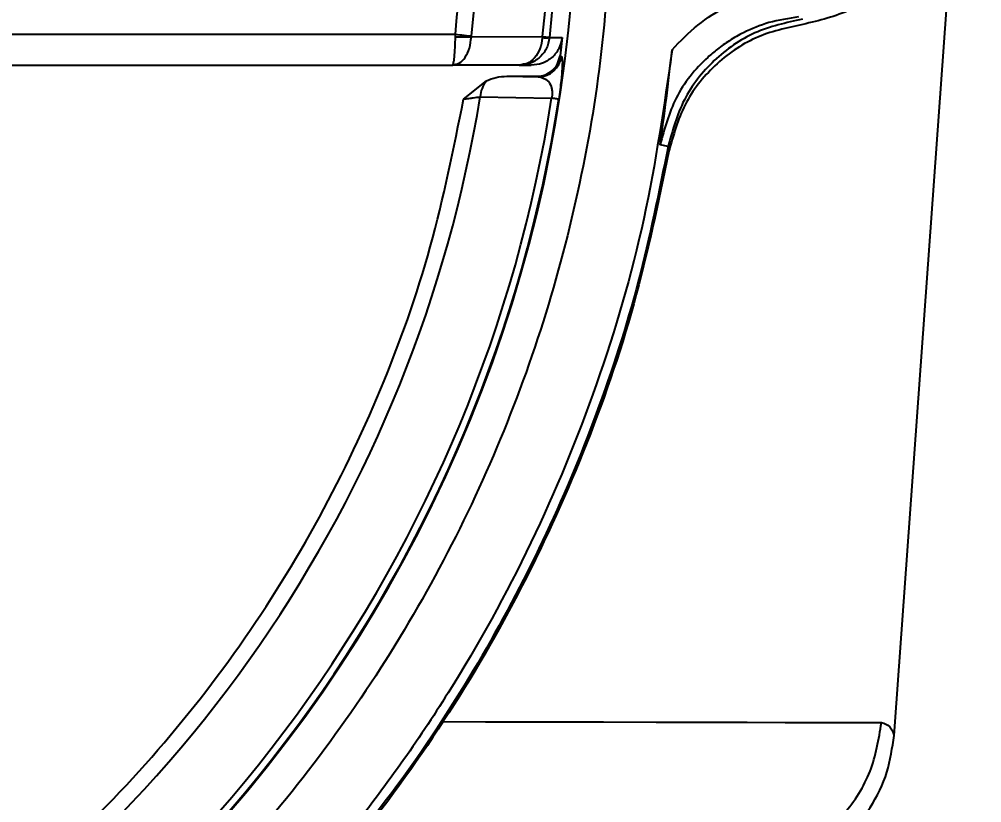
# Model space of a CAD drawing. Header units: millimetres. Extents: x 2136 to 4572, y 748 to 2471.
# Drawn here: x 3003.1 to 3065.1, y 2151.9 to 2202.4 of the extents above; entities that cross this region are included whole.
import ezdxf

# ---------------------------------------------------------------- set-up
doc = ezdxf.new("R2010")
doc.units = ezdxf.units.MM
doc.layers.add('AM_5', color=3, linetype='Continuous', lineweight=25)
doc.styles.add('SLDTEXTSTYLE1', font='txt.shx', dxfattribs={"width": 0.7, "bigfont": 'gbcbig.shx'})
doc.dimstyles.new('SLDDIMSTYLE12$0', dxfattribs={"dimtxt": 12, "dimasz": 10, "dimexe": 0, "dimexo": 0.0625, "dimgap": 0.875, "dimtad": 1, "dimdec": 1, "dimlfac": 1.8, "dimrnd": 1e-09, "dimzin": 12, "dimdsep": 46, "dimtxsty": 'SLDTEXTSTYLE1', "dimcen": 0.09, "dimdle": 8.16, "dimclrd": 3, "dimclre": 3, "dimadec": 0, "dimazin": 3, "dimtfac": 1, "dimtdec": 1, "dimtofl": 0, "dimtmove": 0, "dimatfit": 3, "dimfxl": 0, "dimfrac": 2, "dimtolj": 1, "dimlwd": 5, "dimlwe": 5, "dimarcsym": 0})

# ---------------------------------------------------------------- blocks, each defined once
blk = doc.blocks.new('*D56')
at = {"layer": 'AM_5', "color": 3, "lineweight": 5, "transparency": 16777216}
blk.add_line((3003.735, 2409.512), (3187.628, 2409.512), dxfattribs=at)
at = {"layer": 'AM_5', "color": 3, "linetype": 'Continuous', "lineweight": 5, "transparency": 16777216}
for p, q in [((3187.628, 2399.512), (3187.628, 2120.771)), ((3050.802, 2110.771), (3187.628, 2110.771))]:
    blk.add_line(p, q, dxfattribs=at)
at = {"layer": 'AM_5', "color": 3, "transparency": 16777216}
for points in [[(3185.961, 2399.512), (3189.294, 2399.512), (3187.628, 2409.512)], [(3185.961, 2120.771), (3189.294, 2120.771), (3187.628, 2110.771)]]:
    blk.add_solid(points, dxfattribs=at)
at = {"layer": 'Defpoints', "color": 0, "transparency": 16777216}
for p in [(3003.672, 2409.512), (3050.74, 2110.771), (3187.628, 2110.771)]:
    blk.add_point(p, dxfattribs=at)
at = {"layer": 'AM_5', "color": 0, "transparency": 16777216, "insert": (3180.753, 2260.142), "char_height": 12, "attachment_point": 5, "rotation": 90, "style": 'SLDTEXTSTYLE1'}
blk.add_mtext('\\A1;350', dxfattribs=at)

msp = doc.modelspace()

# ---------------------------------------------------------------- linework, layer by layer
at = {"color": 7, "linetype": 'Continuous', "lineweight": 25}
for p, q in [((3059.43, 2156.23), (3063.359, 2210.744)), ((2980.479, 2201.406), (3031.17, 2201.406)), ((3031.167, 2201.245), (3031.17, 2201.406)), ((3032.196, 2201.286), (3032.193, 2201.245)), ((3032.193, 2201.245), (3036.778, 2201.254)), ((3036.778, 2201.254), (3036.773, 2201.185)), ((3037.239, 2201.185), (3037.241, 2201.202)), ((3037.239, 2201.185), (3038.043, 2201.187)), ((3038.043, 2201.187), (3037.906, 2200.011)), ((3037.906, 2200.011), (3038, 2199.978)), ((2980.479, 2199.406), (3030.969, 2199.406)), ((3030.969, 2199.406), (3031.186, 2199.47)), ((3030.969, 2199.406), (3031.014, 2199.459)), ((3035.264, 2199.406), (3030.969, 2199.406)), ((3035.608, 2199.468), (3035.264, 2199.406)), ((3035.487, 2199.458), (3035.264, 2199.406)), ((3035.264, 2199.406), (3036.053, 2199.406)), ((3034.472, 2198.696), (3036.513, 2198.662)), ((3034.472, 2198.696), (3036.416, 2198.696)), ((3031.69, 2197.222), (3033.165, 2198.396)), ((3032.761, 2197.372), (3037.361, 2197.29)), ((3044.874, 2194.169), (3044.357, 2194.288))]:
    msp.add_line(p, q, dxfattribs=at)
at = {"color": 7, "linetype": 'Continuous', "lineweight": 25, "flags": 128}
for points in [[(3031.17, 2201.406), (3031.311, 2201.389), (3031.451, 2201.373), (3031.589, 2201.357), (3031.722, 2201.341), (3031.851, 2201.326), (3031.974, 2201.312), (3032.089, 2201.299), (3032.196, 2201.286)], [(3036.778, 2201.254), (3036.876, 2201.243), (3036.964, 2201.233), (3037.04, 2201.224), (3037.106, 2201.217), (3037.159, 2201.211), (3037.199, 2201.207), (3037.227, 2201.204), (3037.241, 2201.202)], [(3036.416, 2198.696), (3036.471, 2198.677), (3036.513, 2198.662)], [(3037.821, 2197.219), (3037.807, 2197.221), (3037.78, 2197.225), (3037.74, 2197.231), (3037.687, 2197.239), (3037.622, 2197.249), (3037.546, 2197.261), (3037.458, 2197.275), (3037.361, 2197.29)], [(3030.421, 2157.117), (3033.105, 2157.111), (3037.039, 2157.103), (3040.711, 2157.095), (3044.101, 2157.088), (3047.19, 2157.081), (3049.963, 2157.075), (3052.405, 2157.07), (3054.502, 2157.066), (3056.242, 2157.062), (3057.617, 2157.059), (3058.619, 2157.057)]]:
    msp.add_lwpolyline(points, dxfattribs=at)
at = {"color": 7, "linetype": 'Continuous', "lineweight": 25}
for centre, radius, start, end in [((2947.454, 2211.196), 91.48, 295.79271, 180), ((2947.454, 2211.196), 90.341, 353.64897, 186.35103), ((2947.454, 2211.196), 89.875, 353.64897, 186.35103), ((2947.454, 2211.196), 85.319, 353.33017, 186.66983), ((3031.68, 2215.568), 14.332, 267.94983, 272.05042), ((3037.006, 2203.01), 1.84, 262.7292, 277.27215), ((3036.511, 2200.163), 1.5, 270.08724, 352.92929), ((3034.522, 2197.27), 1.764, 140.3012, 176.66464), ((2947.454, 2211.196), 90.976, 296.50811, 351.20762), ((2947.454, 2211.196), 86.42, 299.88973, 350.7957), ((2947.454, 2211.196), 91.441, 295.84596, 351.20762)]:
    msp.add_arc(centre, radius, start, end, dxfattribs=at)
for points in [[(3031.17, 2201.406), (3031.425, 2204.359), (3031.934, 2210.265), (3031.509, 2219.164), (3030.218, 2227.967), (3027.989, 2236.585), (3024.87, 2244.92), (3020.89, 2252.882), (3016.095, 2260.38), (3010.537, 2267.331), (3004.278, 2273.659), (2997.388, 2279.293), (2989.943, 2284.171), (2982.026, 2288.236), (2973.724, 2291.451), (2965.132, 2293.756), (2956.342, 2295.211), (2950.417, 2295.392), (2947.454, 2295.482)], [(3041.195, 2211.196), (3041.108, 2208.129), (3040.934, 2201.994), (3039.53, 2192.879), (3037.305, 2183.941), (3034.198, 2175.266), (3030.259, 2166.936), (3025.522, 2159.033), (3020.033, 2151.633), (3013.845, 2144.805), (3007.018, 2138.618), (2999.617, 2133.129), (2991.714, 2128.392), (2983.385, 2124.453), (2974.709, 2121.345), (2965.771, 2119.12), (2956.657, 2117.717), (2950.522, 2117.543), (2947.454, 2117.456)], [(3053.551, 2202.039), (3052.51, 2201.813), (3050.427, 2201.359), (3047.789, 2199.482), (3045.772, 2196.948), (3045.208, 2194.892), (3044.925, 2193.865)], [(3045.128, 2200.407), (3044.604, 2196.755), (3043.556, 2189.452), (3040.436, 2178.809), (3036.228, 2168.566), (3030.873, 2158.865), (3024.468, 2149.826), (3017.087, 2141.564), (3008.825, 2134.183), (2999.786, 2127.778), (2990.085, 2122.423), (2979.842, 2118.215), (2969.199, 2115.095), (2961.895, 2114.047), (2958.244, 2113.523)], [(3044.925, 2193.865), (3044.239, 2190.57), (3042.866, 2183.982), (3039.545, 2174.43), (3035.342, 2165.246), (3030.206, 2156.543), (3024.217, 2148.406), (3017.429, 2140.922), (3009.915, 2134.166), (3001.753, 2128.212), (2993.028, 2123.114), (2983.827, 2118.949), (2974.261, 2115.669), (2967.666, 2114.325), (2964.369, 2113.652)], [(3044.874, 2194.169), (3044.286, 2191.255), (3043.111, 2185.427), (3040.358, 2176.933), (3036.91, 2168.704), (3032.71, 2160.833), (3027.865, 2153.332), (3024.091, 2148.739), (3022.203, 2146.442)], [(3050.756, 2147.98), (3051.782, 2148.298), (3053.833, 2148.932), (3056.31, 2151.079), (3058.089, 2153.844), (3058.443, 2155.986), (3058.619, 2157.057)]]:
    msp.add_open_spline(points, degree=3, dxfattribs=at)
for points, knots in [([(3061.452, 2210.962), (3061.453, 2210.959), (3061.646, 2209.894), (3060.961, 2207.685), (3059.359, 2204.887), (3056.733, 2202.776), (3054.612, 2202.285), (3053.551, 2202.039)], [0, 0, 0, 0, 0.00073, 0.250548, 0.500365, 0.750183, 1, 1, 1, 1]), ([(3045.128, 2200.407), (3045.662, 2200.96), (3046.726, 2202.061), (3048.683, 2203.281), (3050.812, 2204.167), (3052.327, 2204.396), (3053.087, 2204.511)], [0, 0, 0, 0, 0.250755, 0.499989, 0.749233, 1, 1, 1, 1]), ([(3053.275, 2202.52), (3052.634, 2202.423), (3051.411, 2202.239), (3049.931, 2201.637), (3048.842, 2201.022), (3048.076, 2200.48), (3046.788, 2199.385), (3045.209, 2197.426), (3044.637, 2195.319), (3044.357, 2194.288)], [0, 0, 0, 0, 0.149059, 0.284486, 0.365253, 0.437407, 0.500452, 0.755467, 1, 1, 1, 1]), ([(3053.525, 2202.371), (3052.479, 2202.144), (3050.391, 2201.692), (3047.742, 2199.814), (3045.721, 2197.269), (3045.156, 2195.203), (3044.874, 2194.169)], [0, 0, 0, 0, 0.250065, 0.499446, 0.749386, 1, 1, 1, 1]), ([(3031.014, 2199.459), (3031.027, 2199.497), (3031.059, 2199.595), (3031.11, 2199.938), (3031.153, 2200.514), (3031.163, 2201.007), (3031.167, 2201.245)], [0, 0, 0, 0, 0.16022, 0.408503, 0.713406, 1, 1, 1, 1]), ([(3031.186, 2199.47), (3031.259, 2199.486), (3031.482, 2199.533), (3031.805, 2199.891), (3032.103, 2200.487), (3032.162, 2200.991), (3032.193, 2201.245)], [0, 0, 0, 0, 0.138485, 0.418974, 0.706279, 1, 1, 1, 1]), ([(3036.773, 2201.185), (3036.731, 2200.937), (3036.648, 2200.447), (3036.28, 2199.871), (3035.873, 2199.521), (3035.59, 2199.475), (3035.487, 2199.458)], [0, 0, 0, 0, 0.287269, 0.568771, 0.843667, 1, 1, 1, 1]), ([(3037.239, 2201.185), (3037.184, 2200.937), (3037.075, 2200.447), (3036.593, 2199.873), (3036.078, 2199.528), (3035.725, 2199.483), (3035.608, 2199.468)], [0, 0, 0, 0, 0.29336, 0.580831, 0.861555, 1, 1, 1, 1]), ([(3038.043, 2201.187), (3037.991, 2200.947), (3037.885, 2200.468), (3037.415, 2199.886), (3036.784, 2199.484), (3036.297, 2199.432), (3036.053, 2199.406)], [0, 0, 0, 0, 0.249916, 0.499877, 0.7499, 1, 1, 1, 1]), ([(3044.357, 2194.288), (3044.494, 2195.259), (3044.767, 2197.192), (3045.008, 2199.339), (3045.128, 2200.407)], [0, 0, 0, 0, 0.502443, 1, 1, 1, 1]), ([(3036.416, 2198.696), (3036.597, 2198.715), (3036.96, 2198.753), (3037.429, 2199.049), (3037.782, 2199.478), (3037.864, 2199.833), (3037.906, 2200.011)], [0, 0, 0, 0, 0.249919, 0.499876, 0.749973, 1, 1, 1, 1]), ([(3038, 2199.978), (3038.02, 2199.944), (3038.058, 2199.878), (3038.059, 2199.452), (3038.029, 2198.946), (3037.982, 2198.442), (3037.916, 2197.86), (3037.852, 2197.428), (3037.821, 2197.219)], [0, 0, 0, 0, 0.259733, 0.49902, 0.627221, 0.751249, 0.879327, 1, 1, 1, 1]), ([(3033.165, 2198.396), (3033.375, 2198.485), (3033.793, 2198.662), (3034.246, 2198.684), (3034.472, 2198.696)], [0, 0, 0, 0, 0.501536, 1, 1, 1, 1]), ([(3036.513, 2198.662), (3036.721, 2198.621), (3037.033, 2198.56), (3037.286, 2198.202), (3037.353, 2197.997), (3037.381, 2197.893), (3037.398, 2197.771), (3037.401, 2197.672), (3037.401, 2197.67), (3037.401, 2197.662), (3037.401, 2197.632), (3037.4, 2197.565), (3037.392, 2197.445), (3037.372, 2197.347), (3037.361, 2197.29)], [0, 0, 0, 0, 0.499072, 0.748501, 0.753083, 0.790355, 0.886478, 0.88655, 0.887097, 0.888597, 0.894219, 0.915728, 0.950596, 1, 1, 1, 1]), ([(3031.69, 2197.222), (3031.806, 2197.239), (3032.021, 2197.272), (3032.398, 2197.325), (3032.62, 2197.354), (3032.761, 2197.372)], [0, 0, 0, 0, 0.298088, 0.553601, 1, 1, 1, 1]), ([(2989.738, 2137.124), (2991.917, 2138.398), (2996.901, 2141.312), (3003.966, 2146.966), (3010.93, 2153.798), (3017.049, 2161.408), (3022.273, 2169.657), (3026.5, 2178.451), (3029.778, 2187.659), (3031.053, 2194.034), (3031.69, 2197.222)], [0, 0, 0, 0, 0.099849, 0.228442, 0.357035, 0.485628, 0.614221, 0.742814, 0.871407, 1, 1, 1, 1]), ([(3058.619, 2157.057), (3058.816, 2156.996), (3059.214, 2156.872), (3059.422, 2156.255), (3059.407, 2156.3), (3059.402, 2156.315)], [0, 0, 0, 0, 0.395472, 0.803509, 1, 1, 1, 1]), ([(3054.291, 2148.199), (3054.984, 2148.649), (3056.387, 2149.56), (3057.973, 2151.536), (3059.082, 2153.797), (3059.315, 2155.431), (3059.43, 2156.233)], [0, 0, 0, 0, 0.248454, 0.503179, 0.75624, 1, 1, 1, 1])]:
    msp.add_open_spline(points, degree=3, knots=knots, dxfattribs=at)

# ---------------------------------------------------------------- dimensions: what is measured, and where the dimension line sits
at = {"layer": 'AM_5'}
dim = msp.add_linear_dim(base=(3187.628, 2110.771), p1=(3003.672, 2409.512), p2=(3050.74, 2110.771), angle=90, text='350', dimstyle='SLDDIMSTYLE12$0', override={"dimlfac": 1, "dimpost": ''}, dxfattribs=at)
dim.commit()
dim.dimension.update_dxf_attribs({"geometry": '*D56', "text_midpoint": (3180.753, 2260.142)})

doc.saveas('drawing.dxf')
